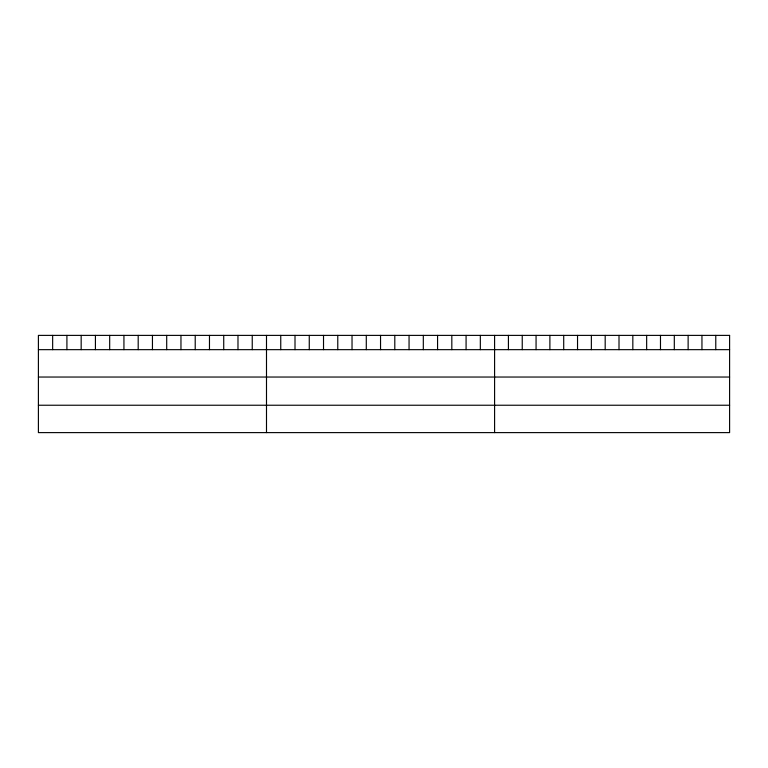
<?xml version="1.0" encoding="UTF-8"?>
<svg xmlns="http://www.w3.org/2000/svg" width="768" height="768" viewBox="0 0 768 768"><rect width="100%" height="100%" fill="white"/><g stroke="black" fill="none" stroke-linecap="round" stroke-linejoin="round"><path stroke-width="1.15" d="M38.4 349.661L729.6 349.661M38.4 377.04L729.6 377.04M38.4 405.235L729.6 405.235M715.776 335.386L715.776 349.661M701.952 335.386L701.952 349.661M688.128 335.386L688.128 349.661M674.304 335.386L674.304 349.661M660.48 335.386L660.48 349.661M646.656 335.386L646.656 349.661M632.832 335.386L632.832 349.661M619.008 335.386L619.008 349.661M605.184 335.386L605.184 349.661M591.36 335.386L591.36 349.661M577.536 335.386L577.536 349.661M563.712 335.386L563.712 349.661M549.888 335.386L549.888 349.661M536.064 335.386L536.064 349.661M522.24 335.386L522.24 349.661M508.416 335.386L508.416 349.661M494.592 335.386L494.592 432.614M480.336 335.386L480.336 349.661M466.08 335.386L466.08 349.661M451.824 335.386L451.824 349.661M437.568 335.386L437.568 349.661M423.312 335.386L423.312 349.661M409.056 335.386L409.056 349.661M394.8 335.386L394.8 349.661M380.544 335.386L380.544 349.661M366.288 335.386L366.288 349.661M352.032 335.386L352.032 349.661M337.776 335.386L337.776 349.661M323.52 335.386L323.52 349.661M309.264 335.386L309.264 349.661M295.008 335.386L295.008 349.661M280.752 335.386L280.752 349.661M266.496 335.386L266.496 432.614M252.24 335.386L252.24 349.661M237.984 335.386L237.984 349.661M223.728 335.386L223.728 349.661M209.472 335.386L209.472 349.661M195.216 335.386L195.216 349.661M180.96 335.386L180.96 349.661M166.704 335.386L166.704 349.661M152.448 335.386L152.448 349.661M138.192 335.386L138.192 349.661M123.936 335.386L123.936 349.661M109.68 335.386L109.68 349.661M95.424 335.386L95.424 349.661M81.168 335.386L81.168 349.661M66.912 335.386L66.912 349.661M52.656 335.386L52.656 349.661M729.6 335.386L38.4 335.386L38.4 432.614L729.6 432.614L729.6 335.386"/></g></svg>
